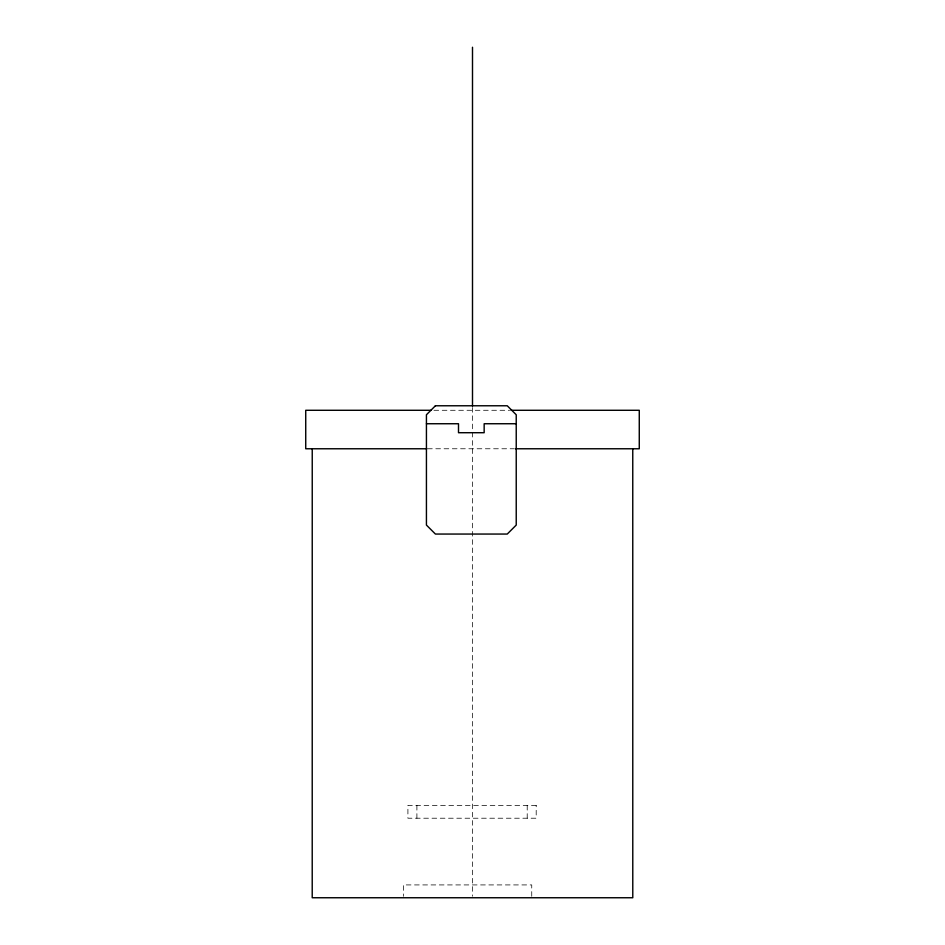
<?xml version="1.0" encoding="UTF-8"?>
<svg xmlns="http://www.w3.org/2000/svg" width="945" height="945" viewBox="0 0 945 945"><rect width="100%" height="100%" fill="white"/><g stroke="black" fill="none" stroke-linecap="round" stroke-linejoin="round"><path stroke-width="0.71" stroke-dasharray="4.72 3.54" d="M433.944 410.284L509.591 410.284M427.542 448.769L514.222 448.769M531.74 896.321L531.74 884.922L403.456 884.922L403.456 896.321M527.215 805.388L527.215 818.216M472.5 407.531L472.5 896.273M416.899 805.388L416.899 818.216M536.193 805.388L407.909 805.388L407.909 818.216L536.193 818.216L536.193 805.388"/><path stroke-width="1.42" d="M431.026 410.284L305.731 410.284L305.731 448.769L426.715 448.769M511.056 410.284L639.269 410.284L639.269 448.769L515.415 448.769M426.431 423.738L458.502 423.738L458.502 432.715L484.159 432.715L484.159 423.738L516.23 423.738M632.76 448.769L632.784 897.75L312.216 897.75L312.24 448.769M472.5 47.25L472.5 406.055M435.409 405.771L426.431 414.76L426.431 525.077L435.409 534.055L507.252 534.055L516.23 525.077L516.23 414.76L507.252 405.771L435.409 405.771"/></g></svg>
